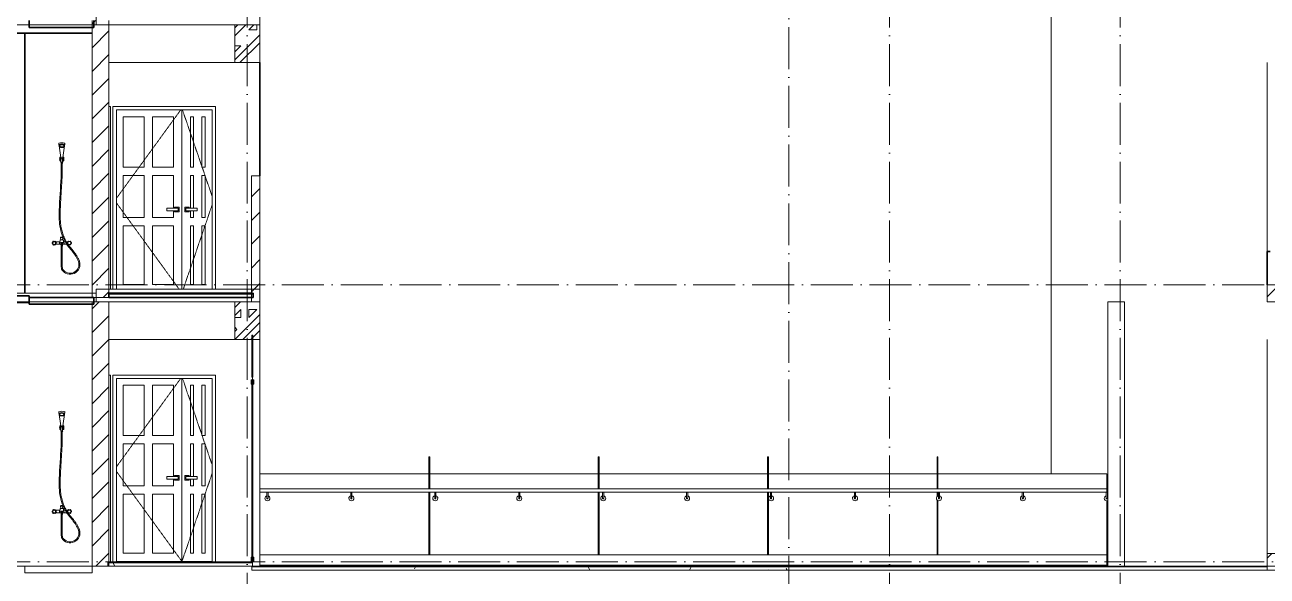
# Model space of a CAD drawing. Header units: millimetres. Extents: x -4940 to 55609, y -15283 to 93540.
# Drawn here: x 8800 to 23600, y 18429 to 25000 of the extents above; entities that cross this region are included whole.
import ezdxf

# ---------------------------------------------------------------- set-up
doc = ezdxf.new("R2010")
doc.units = ezdxf.units.MM
for name, pattern in [('Dash 1_16_', [3.175, 1.5875, -1.5875]), ('Dash 1_16__2_', [3.175, 1.5875, -1.5875]), ('Grid Line', [14, 10, -2, 0, -2])]:
    doc.linetypes.add(name, pattern=pattern)
for name, color, linetype, lineweight in [('A-DOOR', 31, 'Continuous', 5), ('A-DOOR-GLAZ', 152, 'Continuous', 5), ('A-FLOR-MCUT', 3, 'Continuous', 9), ('CUA', 31, 'Continuous', 9), ('HATCH-TUONG', 152, 'Continuous', 9), ('KINH', 152, 'Continuous', 5), ('NET CAT', 3, 'Continuous', 5), ('NET CATConcrete', 3, 'Continuous', 5), ('NET THAY 1', 41, 'Continuous', 5), ('NET THAY 2', 55, 'Continuous', 5), ('NET-CAT', 3, 'Continuous', 9), ('NET-THAY', 2, 'Continuous', 15), ('THIET-BI', 44, 'Continuous', 5), ('TRUC', 225, 'Continuous', 5)]:
    doc.layers.add(name, color=color, linetype=linetype, lineweight=lineweight)
pattern_1 = [(0, (21278.48, 39800), (1625.6, 406.4), [67.056, -1152.144, 67.056, -1152.144, -6502.4]), (0, (21278.48, 39800), (1625.6, 406.4), [-2438.4, 67.056, -2371.344, 67.056, -1152.144, -2844.8]), (0, (21278.48, 39800), (1625.6, 406.4), [-6096, 67.056, -745.744, 67.056, -1964.944]), (120, (21888.08, 40003.2), (-1164.753, 1204.611), [67.056, -1152.144, 67.056, -7654.544]), (120, (21888.08, 40003.2), (-1164.753, 1204.611), [-1286.256, -1152.144, 67.056, -2371.344, -4064]), (120, (21888.08, 40003.2), (-1164.753, 1204.611), [-4876.8, 67.056, -1152.144, 67.056, -2777.744]), (120, (21888.08, 40003.2), (-1164.753, 1204.611), [-6163.056, -745.744, 67.056, -1964.944]), (240, (22091.28, 40816), (-460.847, -1611.011), [67.056, -1152.144, 67.056, -7654.544]), (240, (22091.28, 40816), (-460.847, -1611.011), [-1286.256, -1152.144, 67.056, -2371.344, -4064]), (240, (22091.28, 40816), (-460.847, -1611.011), [-4876.8, 67.056, -1152.144, 67.056, -2777.744]), (240, (22091.28, 40816), (-460.847, -1611.011), [-6163.056, -745.744, 67.056, -1964.944])]
pattern_2 = [(45, (21278.48, 39800), (-141.4214, 141.4214), [])]
pattern_3 = [(45, (21373.7, 39800), (-476.246, 476.246), []), (45, (21469, 39800), (-476.246, 476.246), []), (45, (21278.5, 39800), (-476.246, 476.246), []), (45, (21754.7, 39800), (-476.246, 476.246), []), (45, (21850, 39800), (-476.246, 476.246), []), (0, (21659.5, 39895.25), (0, 952.5), [95.25, -857.25]), (0, (21754.7, 39990.5), (0, 952.5), [95.25, -857.25]), (45, (21659.5, 39895.25), (0, 952.491), [134.684, -1212.34]), (45, (21754.7, 39895.25), (0, 952.491), [134.684, -1212.342]), (0, (21659.5, 39895.25), (0, 952.5), [95.25, -857.25]), (90, (21183.2, 39895.25), (-952.5, 6e-14), [95.25, -857.25]), (90, (21278.5, 39895.25), (-952.5, 6e-14), [190.5, -762]), (45, (21183.2, 39990.5), (0, 952.491), [134.684, -1212.34]), (90, (22040.5, 40181), (-952.5, 6e-14), [95.25, -857.25]), (0, (21945.2, 40181), (0, 952.5), [95.25, -857.25]), (45, (21945.2, 40181), (0, 952.491), [134.684, -1212.342]), (0, (22135.7, 39895.25), (0, 952.5), [95.25, -857.25]), (0, (22135.7, 40371.5), (0, 952.5), [95.25, -857.25]), (90, (22326.2, 40466.75), (-952.5, 6e-14), [95.25, -857.25]), (45, (22135.7, 40371.5), (0, 952.491), [269.367, -1077.66]), (45, (22231, 40371.5), (0, 952.491), [134.684, -1212.342]), (45, (22421.5, 40562), (0, 952.491), [134.684, -1212.342]), (0, (22421.5, 40657.25), (0, 952.5), [95.25, -857.25]), (90, (22421.5, 40562), (-952.5, 6e-14), [95.25, -857.25]), (0, (21754.7, 40562), (0, 952.5), [95.25, -857.25]), (0, (21945.2, 40657.25), (0, 952.5), [95.25, -857.25]), (90, (21850, 40562), (-952.5, 6e-14), [95.25, -857.25]), (90, (21945.2, 40562), (-952.5, 6e-14), [95.25, -857.25]), (45, (21754.7, 40562), (0, 952.491), [134.684, -1212.342]), (45, (21945.2, 40562), (0, 952.491), [134.684, -1212.342]), (135, (21397.46, 40014.8), (-952.491, 6e-14), [134.684, -1212.34]), (135, (21516.6, 40133.4), (-952.491, 6e-14), [134.683, -1212.342]), (135, (21588.04, 40204.8), (-952.491, 6e-14), [134.683, -1212.342]), (135, (21611.85, 40228.6), (-952.491, 6e-14), [134.683, -1212.342]), (135, (21659.5, 40276.25), (-952.491, 6e-14), [134.683, -1212.342]), (135, (21683.3, 40300.06), (-952.491, 6e-14), [134.683, -1212.342]), (135, (21754.7, 40371.5), (-952.491, 6e-14), [134.683, -1212.342]), (135, (21802.35, 40419.1), (-952.491, 6e-14), [134.683, -1212.342]), (45, (21397.46, 40014.8), (0, 952.491), [95.25, -1251.775]), (45, (21516.6, 40133.4), (0, 952.491), [67.36, -1279.665]), (45, (21683.3, 40300.06), (0, 952.491), [67.36, -1279.665]), (45, (21588.04, 40395.3), (0, 952.491), [67.36, -1279.665]), (45, (21754.7, 40371.5), (0, 952.491), [67.36, -1279.665]), (45, (21659.5, 40466.75), (0, 952.491), [67.36, -1279.665]), (0, (21302.7, 40109.5), (0, 952.5), [190.043, -762.457]), (0, (21516.6, 40323.9), (0, 952.5), [95.25, -857.25])]

# ---------------------------------------------------------------- blocks, each defined once
blk = doc.blocks.new('CUA KINH BAN LE SAN MO 2 HUONG - Type 1-980426-MẶT CẮT A-A')
at = {"layer": 'A-DOOR-GLAZ', "color": 90, "lineweight": 13}
for p, q in [((11506, 20769), (11506, 18605)), ((11518, 20769), (11506, 20769)), ((11518, 18605), (11518, 20769)), ((11506, 18605), (11518, 18605))]:
    blk.add_line(p, q, dxfattribs=at)
at = {"layer": 'CUA', "color": 10, "lineweight": 5}
for p, q in [((11496, 20719), (11496, 20769)), ((11506, 20769), (11496, 20769)), ((11512, 20800), (11512, 20770)), ((11513, 20800), (11512, 20800)), ((11512, 20770), (11513, 20770)), ((11513, 20770), (11513, 20800)), ((11518, 20769), (11528, 20769)), ((11528, 20769), (11528, 20719)), ((11506, 20719), (11496, 20719)), ((11528, 20719), (11518, 20719)), ((11496, 18605), (11496, 18655)), ((11496, 18655), (11506, 18655)), ((11518, 18655), (11528, 18655)), ((11528, 18655), (11528, 18605)), ((11496, 18605), (11506, 18605)), ((11512, 18600), (11512, 18605)), ((11513, 18605), (11513, 18600)), ((11528, 18605), (11518, 18605))]:
    blk.add_line(p, q, dxfattribs=at)
blk = doc.blocks.new('System Panel - Glazed-980449-MẶT CẮT A-A')
at = {"layer": 'KINH', "color": 7, "lineweight": 9}
for p, q in [((11518, 21300), (11506, 21300)), ((11506, 21300), (11506, 20800)), ((11518, 20800), (11518, 21300)), ((11506, 20800), (11518, 20800))]:
    blk.add_line(p, q, dxfattribs=at)
blk = doc.blocks.new('Railing - NBS_RailInfillPnl_Post-1009334-MẶT CẮT A-A')
at = {"layer": 'NET THAY 2', "color": 10}
for p, q in [((13613, 19471), (13613, 19850)), ((13613, 19850), (13623, 19850)), ((13623, 19850), (13623, 19471)), ((13613, 18685), (13613, 19429)), ((13623, 19429), (13623, 18685))]:
    blk.add_line(p, q, dxfattribs=at)
blk = doc.blocks.new('Railing - NBS_RailInfillPnl_Post-V67-MẶT CẮT A-A')
at = {"layer": 'NET THAY 2', "color": 10}
for p, q in [((15631, 19470), (15631, 19850)), ((15631, 19850), (15641, 19850)), ((15641, 19850), (15641, 19470)), ((15631, 18685), (15631, 19430)), ((15641, 19430), (15641, 18685))]:
    blk.add_line(p, q, dxfattribs=at)
blk = doc.blocks.new('Railing - NBS_RailInfillPnl_Post-V68-MẶT CẮT A-A')
at = {"layer": 'NET THAY 2', "color": 10}
for p, q in [((19667, 19471), (19667, 19850)), ((19667, 19850), (19677, 19850)), ((19677, 19850), (19677, 19471)), ((19667, 19376), (19667, 19429)), ((19677, 19429), (19677, 19383)), ((19667, 18685), (19667, 19339)), ((19677, 19330), (19677, 18685))]:
    blk.add_line(p, q, dxfattribs=at)
blk = doc.blocks.new('Railing - Railing-863470-MẶT CẮT A-A')
at = {"layer": 'NET THAY 1', "color": 10}
for p, q in [((21690, 18685), (11600, 18685)), ((21690, 18685), (21690, 18572)), ((21690, 18562), (11600, 18562)), ((21690, 18572), (21690, 18562)), ((21690, 18562), (21690, 18550))]:
    blk.add_line(p, q, dxfattribs=at)
for name, p in [('Railing - NBS_RailInfillPnl_Post-1009334-MẶT CẮT A-A', (0, 0)), ('Railing - NBS_RailInfillPnl_Post-V67-MẶT CẮT A-A', (0, 0)), ('Railing - NBS_RailInfillPnl_Post-V67-MẶT CẮT A-A', (2018, 0)), ('Railing - NBS_RailInfillPnl_Post-V68-MẶT CẮT A-A', (0, 0))]:
    blk.add_blockref(name, p)
blk = doc.blocks.new('Top Rail Type - Top Rail_Internal_-863475-MẶT CẮT A-A')
at = {"layer": 'NET THAY 1', "color": 10}
for p, q in [((11600, 19650), (13613, 19650)), ((13623, 19650), (15631, 19650)), ((15641, 19650), (17649, 19650)), ((17659, 19650), (19667, 19650)), ((19677, 19650), (21690, 19650)), ((21690, 19650), (21690, 19471)), ((21690, 19328), (21690, 18685))]:
    blk.add_line(p, q, dxfattribs=at)
blk = doc.blocks.new('Handrail Type - ALB-BALUSTER-843717-MẶT CẮT A-A')
at = {"layer": 'NET THAY 1', "color": 10}
for p, q in [((21694, 19471), (21690, 19471)), ((21690, 19450), (21690, 19471)), ((21690, 19430), (21690, 19450)), ((21690, 19429), (21694, 19429)), ((21694, 19455), (21694, 19450)), ((21694, 19450), (21694, 19430))]:
    blk.add_line(p, q, dxfattribs=at)
blk = doc.blocks.new('Handrail Type - Handrail_Internal_-863486-MẶT CẮT A-A')
at = {"layer": 'NET THAY 1', "color": 10}
for p, q in [((21690, 19471), (11600, 19471)), ((11600, 19429), (21690, 19429)), ((21690, 19471), (21690, 19450)), ((21690, 19450), (21690, 19430))]:
    blk.add_line(p, q, dxfattribs=at)
blk = doc.blocks.new('ALB-RAILING 32 - ALB-BALUSTER-847066-MẶT CẮT A-A')
at = {"layer": 'NET THAY 1', "color": 10}
for p, q in [((21683, 19435), (21683, 19372)), ((21693, 19450), (21697, 19450)), ((21697, 19372), (21697, 19450))]:
    blk.add_line(p, q, dxfattribs=at)
at = {"layer": 'NET THAY 1', "color": 10, "flags": 128}
for points in [[(21683, 19372), (21683, 19371), (21683, 19371), (21683, 19370), (21683, 19369), (21683, 19369), (21683, 19368), (21683, 19368), (21683, 19367), (21683, 19367), (21683, 19366), (21683, 19365), (21683, 19365), (21683, 19364), (21683, 19364), (21683, 19363), (21683, 19363), (21683, 19362), (21683, 19362), (21683, 19361), (21683, 19361), (21683, 19361), (21683, 19360), (21683, 19360), (21683, 19360), (21683, 19359), (21683, 19359), (21683, 19359), (21683, 19358), (21683, 19358), (21683, 19358), (21683, 19358), (21683, 19357), (21683, 19357), (21683, 19357), (21683, 19357), (21683, 19357), (21683, 19357), (21683, 19357), (21683, 19357)], [(21697, 19357), (21697, 19357), (21697, 19357), (21697, 19357), (21697, 19357), (21697, 19357), (21697, 19357), (21697, 19357), (21697, 19358), (21697, 19358), (21697, 19358), (21697, 19358), (21697, 19358), (21697, 19359), (21697, 19359), (21697, 19359), (21697, 19360), (21697, 19360), (21697, 19361), (21697, 19361), (21697, 19361), (21697, 19362), (21697, 19362), (21697, 19363), (21697, 19363), (21697, 19364), (21697, 19364), (21697, 19365), (21697, 19365), (21697, 19366), (21697, 19366), (21697, 19367), (21697, 19367), (21697, 19368), (21697, 19369), (21697, 19369), (21697, 19370), (21697, 19370), (21697, 19371), (21697, 19372), (21697, 19372)]]:
    blk.add_lwpolyline(points, dxfattribs=at)
at = {"layer": 'NET THAY 1', "color": 10}
for radius, start, end in [(30, 105, 180), (30, 180, 285), (7, 120, 270), (7, 270, 330), (30, 270, 285), (7, 15, 30)]:
    blk.add_arc((21690, 19357), radius, start, end, dxfattribs=at)
blk = doc.blocks.new('ALB-RAILING 32 - ALB-BALUSTER-V69-MẶT CẮT A-A')
at = {"layer": 'NET THAY 1', "color": 10}
for p, q in [((20683, 19435), (20683, 19372)), ((20697, 19372), (20697, 19435))]:
    blk.add_line(p, q, dxfattribs=at)
at = {"layer": 'NET THAY 1', "color": 10, "flags": 128}
for points in [[(20683, 19372), (20683, 19371), (20683, 19371), (20683, 19370), (20683, 19369), (20683, 19369), (20683, 19368), (20683, 19368), (20683, 19367), (20683, 19367), (20683, 19366), (20683, 19365), (20683, 19365), (20683, 19364), (20683, 19364), (20683, 19363), (20683, 19363), (20683, 19362), (20683, 19362), (20683, 19361), (20683, 19361), (20683, 19361), (20683, 19360), (20683, 19360), (20683, 19360), (20683, 19359), (20683, 19359), (20683, 19359), (20683, 19358), (20683, 19358), (20683, 19358), (20683, 19358), (20683, 19357), (20683, 19357), (20683, 19357), (20683, 19357), (20683, 19357), (20683, 19357), (20683, 19357), (20683, 19357)], [(20697, 19357), (20697, 19357), (20697, 19357), (20697, 19357), (20697, 19357), (20697, 19357), (20697, 19357), (20697, 19357), (20697, 19358), (20697, 19358), (20697, 19358), (20697, 19358), (20697, 19358), (20697, 19359), (20697, 19359), (20697, 19359), (20697, 19360), (20697, 19360), (20697, 19361), (20697, 19361), (20697, 19361), (20697, 19362), (20697, 19362), (20697, 19363), (20697, 19363), (20697, 19364), (20697, 19364), (20697, 19365), (20697, 19365), (20697, 19366), (20697, 19366), (20697, 19367), (20697, 19367), (20697, 19368), (20697, 19369), (20697, 19369), (20697, 19370), (20697, 19370), (20697, 19371), (20697, 19372), (20697, 19372)]]:
    blk.add_lwpolyline(points, dxfattribs=at)
at = {"layer": 'NET THAY 1', "color": 10}
for radius, start, end in [(30, 105, 180), (30, 180, 0), (7, 120, 270), (7, 270, 330), (7, 15, 30), (30, 0, 75)]:
    blk.add_arc((20690, 19357), radius, start, end, dxfattribs=at)
blk = doc.blocks.new('ALB-RAILING 32 - ALB-BALUSTER-980457-MẶT CẮT A-A')
at = {"layer": 'NET THAY 1', "color": 10}
for p, q in [((19683, 19435), (19683, 19372)), ((19697, 19372), (19697, 19435))]:
    blk.add_line(p, q, dxfattribs=at)
at = {"layer": 'NET THAY 1', "color": 10, "flags": 128}
for points in [[(19683, 19372), (19683, 19371), (19683, 19371), (19683, 19370), (19683, 19369), (19683, 19369), (19683, 19368), (19683, 19368), (19683, 19367), (19683, 19367), (19683, 19366), (19683, 19365), (19683, 19365), (19683, 19364), (19683, 19364), (19683, 19363), (19683, 19363), (19683, 19362), (19683, 19362), (19683, 19361), (19683, 19361), (19683, 19361), (19683, 19360), (19683, 19360), (19683, 19360), (19683, 19359), (19683, 19359), (19683, 19359), (19683, 19358), (19683, 19358), (19683, 19358), (19683, 19358), (19683, 19357), (19683, 19357), (19683, 19357), (19683, 19357), (19683, 19357), (19683, 19357), (19683, 19357), (19683, 19357)], [(19697, 19357), (19697, 19357), (19697, 19357), (19697, 19357), (19697, 19357), (19697, 19357), (19697, 19357), (19697, 19357), (19697, 19358), (19697, 19358), (19697, 19358), (19697, 19358), (19697, 19358), (19697, 19359), (19697, 19359), (19697, 19359), (19697, 19360), (19697, 19360), (19697, 19361), (19697, 19361), (19697, 19361), (19697, 19362), (19697, 19362), (19697, 19363), (19697, 19363), (19697, 19364), (19697, 19364), (19697, 19365), (19697, 19365), (19697, 19366), (19697, 19366), (19697, 19367), (19697, 19367), (19697, 19368), (19697, 19369), (19697, 19369), (19697, 19370), (19697, 19370), (19697, 19371), (19697, 19372), (19697, 19372)]]:
    blk.add_lwpolyline(points, dxfattribs=at)
at = {"layer": 'NET THAY 1', "color": 10}
for radius, start, end in [(30, 105, 180), (30, 180, 0), (7, 120, 270), (7, 270, 330), (7, 15, 30), (30, 0, 75)]:
    blk.add_arc((19690, 19357), radius, start, end, dxfattribs=at)
blk = doc.blocks.new('ALB-RAILING 32 - ALB-BALUSTER-V70-MẶT CẮT A-A')
at = {"layer": 'NET THAY 1', "color": 10}
for p, q in [((18683, 19435), (18683, 19372)), ((18697, 19372), (18697, 19435))]:
    blk.add_line(p, q, dxfattribs=at)
at = {"layer": 'NET THAY 1', "color": 10, "flags": 128}
for points in [[(18683, 19372), (18683, 19371), (18683, 19371), (18683, 19370), (18683, 19369), (18683, 19369), (18683, 19368), (18683, 19368), (18683, 19367), (18683, 19367), (18683, 19366), (18683, 19365), (18683, 19365), (18683, 19364), (18683, 19364), (18683, 19363), (18683, 19363), (18683, 19362), (18683, 19362), (18683, 19361), (18683, 19361), (18683, 19361), (18683, 19360), (18683, 19360), (18683, 19360), (18683, 19359), (18683, 19359), (18683, 19359), (18683, 19358), (18683, 19358), (18683, 19358), (18683, 19358), (18683, 19357), (18683, 19357), (18683, 19357), (18683, 19357), (18683, 19357), (18683, 19357), (18683, 19357), (18683, 19357)], [(18697, 19357), (18697, 19357), (18697, 19357), (18697, 19357), (18697, 19357), (18697, 19357), (18697, 19357), (18697, 19357), (18697, 19358), (18697, 19358), (18697, 19358), (18697, 19358), (18697, 19358), (18697, 19359), (18697, 19359), (18697, 19359), (18697, 19360), (18697, 19360), (18697, 19361), (18697, 19361), (18697, 19361), (18697, 19362), (18697, 19362), (18697, 19363), (18697, 19363), (18697, 19364), (18697, 19364), (18697, 19365), (18697, 19365), (18697, 19366), (18697, 19366), (18697, 19367), (18697, 19367), (18697, 19368), (18697, 19369), (18697, 19369), (18697, 19370), (18697, 19370), (18697, 19371), (18697, 19372), (18697, 19372)]]:
    blk.add_lwpolyline(points, dxfattribs=at)
at = {"layer": 'NET THAY 1', "color": 10}
for radius, start, end in [(30, 105, 180), (30, 180, 0), (7, 120, 270), (7, 270, 330), (7, 15, 30), (30, 0, 75)]:
    blk.add_arc((18690, 19357), radius, start, end, dxfattribs=at)
blk = doc.blocks.new('CUA VAO CAN HO - Type 1-934708-MẶT CẮT A-A')
at = {"layer": 'A-DOOR', "color": 10}
for p, q in [((10671, 20786), (10671, 18605)), ((10672, 20786), (10672, 18605)), ((9971, 20105), (9971, 20705)), ((9971, 20705), (10221, 20705)), ((10221, 20705), (10221, 20105)), ((10321, 20105), (10321, 20705)), ((10321, 20705), (10571, 20705)), ((10571, 20705), (10571, 20105)), ((10772, 20105), (10772, 20705)), ((10772, 20705), (10810, 20705)), ((10810, 20705), (10810, 20105)), ((10910, 20105), (10910, 20705)), ((10910, 20705), (10949, 20705)), ((10949, 20705), (10949, 20105)), ((10221, 20105), (9971, 20105)), ((9971, 19505), (9971, 20005)), ((9971, 20005), (10221, 20005)), ((10221, 20005), (10221, 19505)), ((10571, 20105), (10321, 20105)), ((10321, 19505), (10321, 20005)), ((10321, 20005), (10571, 20005)), ((10571, 20005), (10571, 19615)), ((10810, 20105), (10772, 20105)), ((10772, 19615), (10772, 20005)), ((10772, 20005), (10810, 20005)), ((10810, 20005), (10810, 19615)), ((10949, 20105), (10910, 20105)), ((10910, 19505), (10910, 20005)), ((10910, 20005), (10949, 20005)), ((10949, 20005), (10949, 19505)), ((10571, 19585), (10571, 19505)), ((10772, 19505), (10772, 19585)), ((10810, 19585), (10810, 19505)), ((10221, 19505), (9971, 19505)), ((9971, 18705), (9971, 19405)), ((9971, 19405), (10221, 19405)), ((10221, 19405), (10221, 18705)), ((10571, 19505), (10321, 19505)), ((10321, 18705), (10321, 19405)), ((10321, 19405), (10571, 19405)), ((10571, 19405), (10571, 18705)), ((10810, 19505), (10772, 19505)), ((10772, 18705), (10772, 19405)), ((10772, 19405), (10810, 19405)), ((10810, 19405), (10810, 18705)), ((10949, 19505), (10910, 19505)), ((10910, 18705), (10910, 19405)), ((10910, 19405), (10949, 19405)), ((10949, 19405), (10949, 18705)), ((10221, 18705), (9971, 18705)), ((10571, 18705), (10321, 18705)), ((10810, 18705), (10772, 18705)), ((10949, 18705), (10910, 18705)), ((10671, 18605), (9890, 18605)), ((10672, 18605), (11030, 18605))]:
    blk.add_line(p, q, dxfattribs=at)
at = {"layer": 'CUA', "color": 10, "lineweight": 5}
for p, q in [((11070, 20826), (9850, 20826)), ((9850, 20826), (9850, 18600)), ((9890, 20786), (9890, 18600)), ((9890, 20786), (11030, 20786)), ((11030, 20786), (11030, 18600)), ((11070, 20826), (11070, 18600)), ((10491, 19615), (10626, 19615)), ((10491, 19615), (10491, 19585)), ((10626, 19585), (10491, 19585)), ((10583, 19628), (10583, 19615)), ((10638, 19628), (10583, 19628)), ((10583, 19585), (10583, 19573)), ((10583, 19573), (10638, 19573)), ((10626, 19585), (10626, 19615)), ((10638, 19573), (10638, 19628)), ((10759, 19628), (10704, 19628)), ((10704, 19628), (10704, 19573)), ((10704, 19573), (10759, 19573)), ((10717, 19615), (10852, 19615)), ((10717, 19615), (10717, 19585)), ((10852, 19585), (10717, 19585)), ((10759, 19615), (10759, 19628)), ((10759, 19573), (10759, 19585)), ((10852, 19585), (10852, 19615))]:
    blk.add_line(p, q, dxfattribs=at)
at = {"layer": 'CUA', "color": 10, "linetype": 'Dash 1_16_', "lineweight": 5}
for p, q in [((10657, 20786), (9890, 19731)), ((10678, 20786), (11030, 19760)), ((9890, 19679), (10671, 18605)), ((11030, 19650), (10672, 18605))]:
    blk.add_line(p, q, dxfattribs=at)
blk = doc.blocks.new('CUA VAO CAN HO - Type 1-933568-MẶT CẮT A-A')
at = {"layer": 'CUA', "color": 10, "lineweight": 5}
for q in [(9800, 20826), (9820, 18600)]:
    blk.add_line((9820, 20826), q, dxfattribs=at)
blk = doc.blocks.new('X-SEN - X-SEN-919107-MẶT CẮT A-A')
at = {"layer": 'THIET-BI', "color": 10}
for p, q in [((9228, 20219), (9203, 20384)), ((9252, 20219), (9277, 20384)), ((9227, 20215), (9218, 20222)), ((9218, 20178), (9227, 20197)), ((9231, 20215), (9227, 20215)), ((9227, 20197), (9231, 20197)), ((9228, 20215), (9228, 20219)), ((9230, 20197), (9231, 20197)), ((9230, 20192), (9230, 20163)), ((9230, 20163), (9249, 20163)), ((9230, 20158), (9249, 20158)), ((9231, 20197), (9231, 20215)), ((9231, 20151), (9231, 20158)), ((9234, 20158), (9246, 20158)), ((9246, 20148), (9234, 20148)), ((9249, 20215), (9253, 20215)), ((9249, 20197), (9249, 20215)), ((9253, 20197), (9249, 20197)), ((9249, 20163), (9249, 20193)), ((9249, 20158), (9249, 20151)), ((9252, 20215), (9252, 20219)), ((9253, 20215), (9262, 20222)), ((9262, 20178), (9253, 20197)), ((9226, 19265), (9253, 19265)), ((9230, 19237), (9226, 19265)), ((9231, 19271), (9248, 19271)), ((9253, 19265), (9250, 19237)), ((9210, 19215), (9165, 19215)), ((9298, 19185), (9166, 19185)), ((9217, 19200), (9221, 19232)), ((9254, 19236), (9226, 19236)), ((9250, 19237), (9230, 19237)), ((9230, 19199), (9230, 19193)), ((9230, 19185), (9230, 19180)), ((9230, 19180), (9250, 19180)), ((9231, 19180), (9231, 19178)), ((9231, 19178), (9249, 19178)), ((9231, 19167), (9231, 19171)), ((9232, 19173), (9232, 19178)), ((9234, 19174), (9246, 19174)), ((9234, 18914), (9234, 19164)), ((9246, 19164), (9234, 19164)), ((9246, 18914), (9246, 19164)), ((9248, 19173), (9248, 19178)), ((9249, 19178), (9249, 19180)), ((9249, 19171), (9249, 19167)), ((9250, 19193), (9250, 19199)), ((9250, 19180), (9250, 19185)), ((9262, 19200), (9259, 19232)), ((9270, 19215), (9280, 19215)), ((9294, 19215), (9314, 19215)), ((9314, 19185), (9313, 19185))]:
    blk.add_line(p, q, dxfattribs=at)
for centre in [(9150, 19199), (9330, 19200)]:
    blk.add_circle(centre, 17.5, dxfattribs=at)
for centre, radius, start, end in [((9208, 20385), 5, 108.7976, 188.8168), ((9210, 20368), 5, 107.228, 188.8168), ((9240, 20290), 105, 71.2024, 108.7976), ((9240, 20273), 105, 72.772, 107.228), ((9240, 20235), 105, 73.5834, 106.4166), ((9270, 20368), 5, 351.1832, 72.772), ((9272, 20385), 5, 351.1832, 71.2024), ((9294, 20200), 79.5, 166.0233, 193.9767), ((9222, 20218), 5, 90, 166.0233), ((9222, 20182), 5, 193.9767, 270), ((9240, 20112), 112, 96.2592, 99.4635), ((9240, 20262), 87, 257.7383, 263.6304), ((9252, 20206), 26.9, 160.7055, 199.2945), ((9240, 20241), 24.6, 242.0733, 297.9267), ((9233, 20161), 3.83, 148.0246, 211.9754), ((9230, 20162), 1, 90, 148.0246), ((9230, 20159), 1, 211.9754, 270), ((9280, 20184), 50.3, 164.5928, 189.39), ((9227, 20161), 3.83, 319.2845, 40.7155), ((9240, 20237), 24.6, 249.6997, 290.3003), ((9234, 20151), 3, 180, 270), ((9237, 20161), 3.83, 139.2845, 220.7155), ((9242, 20161), 3.83, 319.2845, 40.7155), ((9246, 20151), 3, 270, 0), ((9200, 20184), 50.3, 350.61, 15.4072), ((9249, 20162), 1, 31.9754, 90), ((9252, 20161), 3.83, 139.2845, 220.7155), ((9249, 20159), 1, 270, 328.0246), ((9240, 20262), 87, 276.3696, 282.2617), ((9247, 20161), 3.83, 328.0246, 31.9754), ((9240, 20112), 112, 80.5365, 83.7408), ((9228, 20206), 26.9, 340.7055, 19.2945), ((9258, 20218), 5, 13.9767, 90), ((9258, 20182), 5, 270, 346.0233), ((9186, 20200), 79.5, 346.0233, 13.9767), ((9231, 19266), 5, 90, 189.6096), ((9248, 19266), 5, 350.3904, 90), ((9120, 19216), 14.3, 290.1929, 9.8071), ((9150, 19199), 25, 171.5328, 188.4672), ((9120, 19182), 14.3, 350.1929, 69.8071), ((9150, 19199), 25, 111.5328, 128.4672), ((9150, 19199), 25, 231.5328, 248.4672), ((9150, 19233), 14.3, 230.1929, 309.8071), ((9150, 19165), 14.3, 50.1929, 129.8071), ((9150, 19199), 25, 51.5328, 68.4672), ((9150, 19199), 25, 291.5328, 308.4672), ((9180, 19216), 14.3, 170.1929, 249.8071), ((9180, 19182), 14.3, 110.1929, 189.8071), ((9150, 19199), 25, 351.5328, 8.4672), ((9210, 19225), 10, 270, 353.5952), ((9417, 19162), 207, 162.721, 173.5963), ((9239, 19184), 27.1, 143.1101, 176.698), ((9240, 19151), 54.2, 65.3342, 114.6658), ((9226, 19231), 5, 90, 172.7671), ((9234, 19171), 3, 90, 180), ((9234, 19167), 3, 180, 270), ((9246, 19171), 3, 0, 90), ((9246, 19167), 3, 270, 0), ((9254, 19231), 5, 7.2329, 90), ((9270, 19225), 10, 186.4048, 270), ((9063, 19162), 207, 6.4037, 17.279), ((9241, 19184), 26.7, 1.8898, 35.7402), ((9300, 19217), 14.3, 290.1929, 9.8071), ((9330, 19200), 25, 171.5328, 188.4672), ((9300, 19183), 14.3, 350.1929, 69.8071), ((9330, 19200), 25, 111.5328, 128.4672), ((9330, 19200), 25, 231.5328, 248.4672), ((9330, 19234), 14.3, 230.1929, 309.8071), ((9330, 19166), 14.3, 50.1929, 129.8071), ((9330, 19200), 25, 51.5328, 68.4672), ((9330, 19200), 25, 291.5328, 308.4672), ((9360, 19217), 14.3, 170.1929, 249.8071), ((9360, 19183), 14.3, 110.1929, 189.8071), ((9330, 19200), 25, 351.5328, 8.4672), ((9340, 18944), 117, 221.0289, 29.8423), ((9340, 18944), 105, 221.0289, 29.8423), ((9305, 18914), 71, 180.0101, 221.3332), ((9305, 18914), 59, 180.0121, 221.3946)]:
    blk.add_arc(centre, radius, start, end, dxfattribs=at)
for centre, major_axis, ratio in [((9240, 20359), (30.2, 0), 0.492288), ((9240, 20357), (-26.8, 0.5), 0.480422), ((9240, 19193), (10, 0), 0.102577)]:
    blk.add_ellipse(centre, major_axis=major_axis, ratio=ratio, dxfattribs=at)
blk.add_ellipse((9240, 19199), major_axis=(10, 0), ratio=0.102577, start_param=0, end_param=3.141593, dxfattribs=at)
for points, knots in [([(9234, 20148), (9233, 20092), (9232, 19906), (9207, 19648), (9209, 19370), (9285, 19183), (9388, 19080), (9421, 19017), (9431, 18997)], [10.839785, 10.839785, 10.839785, 10.839785, 179.867982, 569.802437, 788.393473, 1006.975964, 1153.38591, 1220.589637, 1220.589637, 1220.589637, 1220.589637]), ([(9246, 20148), (9246, 20129), (9246, 20110), (9245, 20072), (9245, 20053), (9244, 20020), (9244, 20006), (9243, 19981), (9243, 19969), (9242, 19946), (9241, 19935), (9239, 19901), (9238, 19878), (9234, 19810), (9231, 19764), (9227, 19702), (9226, 19685), (9224, 19654), (9224, 19640), (9223, 19613), (9222, 19601), (9221, 19576), (9221, 19564), (9221, 19527), (9221, 19502), (9223, 19463), (9224, 19448), (9227, 19422), (9228, 19410), (9232, 19389), (9233, 19379), (9238, 19359), (9240, 19349), (9248, 19320), (9254, 19301), (9265, 19272), (9269, 19263), (9282, 19236), (9291, 19219), (9307, 19194), (9312, 19186), (9324, 19170), (9330, 19162), (9343, 19146), (9349, 19138), (9366, 19118), (9376, 19106), (9389, 19090), (9392, 19085), (9398, 19077), (9401, 19073), (9405, 19067), (9407, 19064), (9411, 19057), (9415, 19052), (9420, 19042), (9423, 19037), (9432, 19022), (9437, 19012), (9442, 19002)], [10.763393, 10.763393, 10.763393, 10.763393, 67.877121, 67.877121, 124.65304, 124.65304, 166.69513, 166.69513, 200.930722, 200.930722, 235.166314, 235.166314, 303.637498, 303.637498, 440.579865, 440.579865, 490.560181, 490.560181, 533.538778, 533.538778, 570.662893, 570.662893, 607.787008, 607.787008, 682.035238, 682.035238, 727.0732, 727.0732, 763.128626, 763.128626, 793.90814, 793.90814, 824.687653, 824.687653, 886.24668, 886.24668, 916.453467, 916.453467, 976.867041, 976.867041, 1006.423841, 1006.423841, 1037.610174, 1037.610174, 1068.796507, 1068.796507, 1114.385518, 1114.385518, 1131.259849, 1131.259849, 1144.761911, 1144.761911, 1153.292739, 1153.292739, 1170.354396, 1170.354396, 1187.416052, 1187.416052, 1220.589637, 1220.589637, 1220.589637, 1220.589637])]:
    blk.add_open_spline(points, degree=3, knots=knots, dxfattribs=at)
blk = doc.blocks.new('ALC1807-ASCENT PLAZA-TANG DIEN HINH_rvt-1-MẶT CẮT A-A')
at = {"layer": 'HATCH-TUONG', "lineweight": 5}
h = blk.add_hatch(dxfattribs=at)
h.set_pattern_fill('FP_10', color=10, style=0, pattern_type=2)
h.set_pattern_definition(pattern_2)
h.paths.add_polyline_path([(9800, 18550), (9800, 21700), (9600, 21700), (9600, 18550), (9673, 18550)], flags=0)
h = blk.add_hatch(dxfattribs=at)
h.set_pattern_fill('FP_10', color=10, style=0, pattern_type=2)
h.set_pattern_definition(pattern_2)
h.paths.add_polyline_path([(23600, 18500), (23700, 18500), (23700, 18700), (23600, 18700), (23600, 18546)], flags=0)
at = {"layer": 'NET CAT'}
h = blk.add_hatch(dxfattribs=at)
h.set_pattern_fill('FP_9', color=10, style=0, pattern_type=2)
h.set_pattern_definition(pattern_1)
h.paths.add_polyline_path([(32403, 18550), (32800, 18550), (32800, 18590), (31290, 18590), (31290, 18550)], flags=0)
h.paths.add_polyline_path([(9790, 18550), (11512, 18550), (11512, 18590), (9790, 18590)], flags=0)
h = blk.add_hatch(dxfattribs=at)
h.set_pattern_fill('FP_9', color=10, style=0, pattern_type=2)
h.set_pattern_definition(pattern_1)
h.paths.add_polyline_path([(17791, 18540), (23600, 18540), (23600, 18550), (11506, 18550), (11506, 18540), (14544, 18540)], flags=0)
h = blk.add_hatch(dxfattribs=at)
h.set_pattern_fill('FP_9', color=10, style=0, pattern_type=2)
h.set_pattern_definition(pattern_1)
h.paths.add_polyline_path([(21038, 18500), (23600, 18500), (23600, 18540), (11506, 18540), (11506, 18500), (17791, 18500)], flags=0)
at = {"layer": 'A-FLOR-MCUT', "color": 7}
for p, q in [((11512, 18590), (9790, 18590)), ((23600, 18540), (11506, 18540))]:
    blk.add_line(p, q, dxfattribs=at)
at = {"layer": 'NET-CAT', "color": 7}
for p, q in [((9800, 21700), (9600, 21700)), ((9600, 21700), (9600, 18550)), ((9800, 18550), (9800, 21700)), ((23600, 18700), (23600, 18500)), ((23700, 18700), (23600, 18700)), ((9600, 18550), (9800, 18550)), ((23600, 18500), (23700, 18500))]:
    blk.add_line(p, q, dxfattribs=at)
at = {"layer": 'NET-CAT', "color": 250, "lineweight": 15}
for p, q in [((9600, 18550), (8800, 18550)), ((8800, 18550), (8800, 18470)), ((9600, 18470), (9600, 18550)), ((11512, 18600), (9790, 18600)), ((9790, 18600), (9790, 18550)), ((9790, 18550), (11512, 18550)), ((23600, 18550), (11506, 18550)), ((11506, 18550), (11506, 18500)), ((11512, 18550), (11512, 18600)), ((23600, 18500), (23600, 18550)), ((8800, 18470), (9600, 18470)), ((11506, 18500), (23600, 18500))]:
    blk.add_line(p, q, dxfattribs=at)
at = {"layer": 'NET-THAY', "color": 250}
for p, q in [((21700, 18550), (21700, 21700)), ((21900, 21700), (21700, 21700)), ((21900, 21700), (21900, 18550)), ((11600, 21250), (11600, 18550))]:
    blk.add_line(p, q, dxfattribs=at)
at = {"color": 10, "lineweight": 5}
for name, p in [('System Panel - Glazed-980449-MẶT CẮT A-A', (0, 0)), ('CUA VAO CAN HO - Type 1-933568-MẶT CẮT A-A', (0, 0)), ('CUA VAO CAN HO - Type 1-934708-MẶT CẮT A-A', (0, 0)), ('CUA KINH BAN LE SAN MO 2 HUONG - Type 1-980426-MẶT CẮT A-A', (0, 0)), ('X-SEN - X-SEN-919107-MẶT CẮT A-A', (0, 0)), ('Railing - Railing-863470-MẶT CẮT A-A', (0, 0)), ('Top Rail Type - Top Rail_Internal_-863475-MẶT CẮT A-A', (0, 0)), ('Handrail Type - Handrail_Internal_-863486-MẶT CẮT A-A', (0, 0)), ('ALB-RAILING 32 - ALB-BALUSTER-V70-MẶT CẮT A-A', (-7000, 0)), ('ALB-RAILING 32 - ALB-BALUSTER-V70-MẶT CẮT A-A', (-6000, 0)), ('ALB-RAILING 32 - ALB-BALUSTER-V70-MẶT CẮT A-A', (-5000, 0)), ('ALB-RAILING 32 - ALB-BALUSTER-V70-MẶT CẮT A-A', (-4000, 0)), ('ALB-RAILING 32 - ALB-BALUSTER-V70-MẶT CẮT A-A', (-3000, 0)), ('ALB-RAILING 32 - ALB-BALUSTER-V70-MẶT CẮT A-A', (-2000, 0)), ('ALB-RAILING 32 - ALB-BALUSTER-V70-MẶT CẮT A-A', (-1000, 0)), ('ALB-RAILING 32 - ALB-BALUSTER-V70-MẶT CẮT A-A', (0, 0)), ('ALB-RAILING 32 - ALB-BALUSTER-980457-MẶT CẮT A-A', (0, 0)), ('ALB-RAILING 32 - ALB-BALUSTER-V69-MẶT CẮT A-A', (0, 0)), ('ALB-RAILING 32 - ALB-BALUSTER-847066-MẶT CẮT A-A', (0, 0)), ('Handrail Type - ALB-BALUSTER-843717-MẶT CẮT A-A', (0, 0))]:
    blk.add_blockref(name, p, dxfattribs=at)
blk = doc.blocks.new('X-SEN - X-SEN-158414-MẶT CẮT A-A')
at = {"layer": 'THIET-BI', "color": 130, "lineweight": 9}
for p, q in [((9228, 23419), (9203, 23584)), ((9252, 23419), (9277, 23584)), ((9227, 23415), (9218, 23422)), ((9218, 23378), (9227, 23397)), ((9231, 23415), (9227, 23415)), ((9227, 23397), (9231, 23397)), ((9228, 23415), (9228, 23419)), ((9230, 23397), (9231, 23397)), ((9230, 23392), (9230, 23363)), ((9231, 23397), (9231, 23415)), ((9249, 23415), (9253, 23415)), ((9249, 23397), (9249, 23415)), ((9253, 23397), (9249, 23397)), ((9249, 23363), (9249, 23393)), ((9252, 23415), (9252, 23419)), ((9253, 23415), (9262, 23422)), ((9262, 23378), (9253, 23397)), ((9230, 23363), (9249, 23363)), ((9230, 23358), (9249, 23358)), ((9231, 23351), (9231, 23358)), ((9234, 23358), (9246, 23358)), ((9246, 23348), (9234, 23348)), ((9249, 23358), (9249, 23351)), ((9210, 22415), (9165, 22415)), ((9298, 22385), (9166, 22385)), ((9217, 22400), (9221, 22432)), ((9226, 22465), (9253, 22465)), ((9230, 22437), (9226, 22465)), ((9254, 22436), (9226, 22436)), ((9250, 22437), (9230, 22437)), ((9230, 22399), (9230, 22393)), ((9230, 22385), (9230, 22380)), ((9230, 22380), (9250, 22380)), ((9231, 22471), (9248, 22471)), ((9231, 22380), (9231, 22378)), ((9231, 22378), (9249, 22378)), ((9231, 22367), (9231, 22371)), ((9232, 22373), (9232, 22378)), ((9234, 22374), (9246, 22374)), ((9234, 22114), (9234, 22364)), ((9246, 22364), (9234, 22364)), ((9246, 22114), (9246, 22364)), ((9248, 22373), (9248, 22378)), ((9249, 22378), (9249, 22380)), ((9249, 22371), (9249, 22367)), ((9253, 22465), (9250, 22437)), ((9250, 22393), (9250, 22399)), ((9250, 22380), (9250, 22385)), ((9262, 22400), (9259, 22432)), ((9270, 22415), (9280, 22415)), ((9294, 22415), (9314, 22415)), ((9314, 22385), (9313, 22385))]:
    blk.add_line(p, q, dxfattribs=at)
for centre in [(9150, 22399), (9330, 22400)]:
    blk.add_circle(centre, 17.5, dxfattribs=at)
for centre, radius, start, end in [((9208, 23585), 5, 108.7976, 188.8168), ((9210, 23568), 5, 107.228, 188.8168), ((9240, 23490), 105, 71.2024, 108.7976), ((9240, 23473), 105, 72.772, 107.228), ((9240, 23435), 105, 73.5834, 106.4166), ((9270, 23568), 5, 351.1832, 72.772), ((9272, 23585), 5, 351.1832, 71.2024), ((9294, 23400), 79.5, 166.0233, 193.9767), ((9222, 23418), 5, 90, 166.0233), ((9240, 23312), 112, 96.2592, 99.4635), ((9252, 23406), 26.9, 160.7055, 199.2945), ((9240, 23441), 24.6, 242.0733, 297.9267), ((9280, 23384), 50.3, 164.5928, 189.39), ((9240, 23437), 24.6, 249.6997, 290.3003), ((9200, 23384), 50.3, 350.61, 15.4072), ((9240, 23312), 112, 80.5365, 83.7408), ((9228, 23406), 26.9, 340.7055, 19.2945), ((9258, 23418), 5, 13.9767, 90), ((9186, 23400), 79.5, 346.0233, 13.9767), ((9222, 23382), 5, 193.9767, 270), ((9240, 23462), 87, 257.7383, 263.6304), ((9233, 23361), 3.83, 148.0246, 211.9754), ((9230, 23362), 1, 90, 148.0246), ((9230, 23359), 1, 211.9754, 270), ((9227, 23361), 3.83, 319.2845, 40.7155), ((9234, 23351), 3, 180, 270), ((9237, 23361), 3.83, 139.2845, 220.7155), ((9242, 23361), 3.83, 319.2845, 40.7155), ((9246, 23351), 3, 270, 0), ((9249, 23362), 1, 31.9754, 90), ((9252, 23361), 3.83, 139.2845, 220.7155), ((9249, 23359), 1, 270, 328.0246), ((9240, 23462), 87, 276.3696, 282.2617), ((9247, 23361), 3.83, 328.0246, 31.9754), ((9258, 23382), 5, 270, 346.0233), ((9120, 22416), 14.3, 290.1929, 9.8071), ((9150, 22399), 25, 171.5328, 188.4672), ((9120, 22382), 14.3, 350.1929, 69.8071), ((9150, 22399), 25, 111.5328, 128.4672), ((9150, 22399), 25, 231.5328, 248.4672), ((9150, 22433), 14.3, 230.1929, 309.8071), ((9150, 22365), 14.3, 50.1929, 129.8071), ((9150, 22399), 25, 51.5328, 68.4672), ((9150, 22399), 25, 291.5328, 308.4672), ((9180, 22416), 14.3, 170.1929, 249.8071), ((9180, 22382), 14.3, 110.1929, 189.8071), ((9150, 22399), 25, 351.5328, 8.4672), ((9210, 22425), 10, 270, 353.5952), ((9417, 22362), 207, 162.721, 173.5963), ((9239, 22384), 27.1, 143.1101, 176.698), ((9240, 22351), 54.2, 65.3342, 114.6658), ((9226, 22431), 5, 90, 172.7671), ((9231, 22466), 5, 90, 189.6096), ((9234, 22371), 3, 90, 180), ((9234, 22367), 3, 180, 270), ((9246, 22371), 3, 0, 90), ((9246, 22367), 3, 270, 0), ((9248, 22466), 5, 350.3904, 90), ((9254, 22431), 5, 7.2329, 90), ((9270, 22425), 10, 186.4048, 270), ((9063, 22362), 207, 6.4037, 17.279), ((9241, 22384), 26.7, 1.8898, 35.7402), ((9300, 22417), 14.3, 290.1929, 9.8071), ((9330, 22400), 25, 171.5328, 188.4672), ((9300, 22383), 14.3, 350.1929, 69.8071), ((9330, 22400), 25, 111.5328, 128.4672), ((9330, 22400), 25, 231.5328, 248.4672), ((9330, 22434), 14.3, 230.1929, 309.8071), ((9330, 22366), 14.3, 50.1929, 129.8071), ((9330, 22400), 25, 51.5328, 68.4672), ((9330, 22400), 25, 291.5328, 308.4672), ((9360, 22417), 14.3, 170.1929, 249.8071), ((9360, 22383), 14.3, 110.1929, 189.8071), ((9330, 22400), 25, 351.5328, 8.4672), ((9340, 22144), 117, 221.0289, 29.8423), ((9305, 22114), 71, 180.0101, 221.3332), ((9305, 22114), 59, 180.0121, 221.3946), ((9340, 22144), 105, 221.0289, 29.8423)]:
    blk.add_arc(centre, radius, start, end, dxfattribs=at)
for centre, major_axis, ratio in [((9240, 23559), (30.2, 0), 0.492288), ((9240, 23557), (-26.8, 0.5), 0.480422), ((9240, 22393), (10, 0), 0.102577)]:
    blk.add_ellipse(centre, major_axis=major_axis, ratio=ratio, dxfattribs=at)
blk.add_ellipse((9240, 22399), major_axis=(10, 0), ratio=0.102577, start_param=0, end_param=3.141593, dxfattribs=at)
for points, knots in [([(9234, 23348), (9233, 23292), (9232, 23106), (9207, 22848), (9209, 22570), (9285, 22383), (9388, 22280), (9421, 22217), (9431, 22197)], [10.839785, 10.839785, 10.839785, 10.839785, 179.867982, 569.802437, 788.393473, 1006.975964, 1153.38591, 1220.589637, 1220.589637, 1220.589637, 1220.589637]), ([(9246, 23348), (9246, 23329), (9246, 23310), (9245, 23272), (9245, 23253), (9244, 23220), (9244, 23206), (9243, 23181), (9243, 23169), (9242, 23146), (9241, 23135), (9239, 23101), (9238, 23078), (9234, 23010), (9231, 22964), (9227, 22902), (9226, 22885), (9224, 22854), (9224, 22840), (9223, 22813), (9222, 22801), (9221, 22776), (9221, 22764), (9221, 22727), (9221, 22702), (9223, 22663), (9224, 22648), (9227, 22622), (9228, 22610), (9232, 22589), (9233, 22579), (9238, 22559), (9240, 22549), (9248, 22520), (9254, 22501), (9265, 22472), (9269, 22463), (9282, 22436), (9291, 22419), (9307, 22394), (9312, 22386), (9324, 22370), (9330, 22362), (9343, 22346), (9349, 22338), (9366, 22318), (9376, 22306), (9389, 22290), (9392, 22285), (9398, 22277), (9401, 22273), (9405, 22267), (9407, 22264), (9411, 22257), (9415, 22252), (9420, 22242), (9423, 22237), (9432, 22222), (9437, 22212), (9442, 22202)], [10.763393, 10.763393, 10.763393, 10.763393, 67.877121, 67.877121, 124.65304, 124.65304, 166.69513, 166.69513, 200.930722, 200.930722, 235.166314, 235.166314, 303.637498, 303.637498, 440.579865, 440.579865, 490.560181, 490.560181, 533.538778, 533.538778, 570.662893, 570.662893, 607.787008, 607.787008, 682.035238, 682.035238, 727.0732, 727.0732, 763.128626, 763.128626, 793.90814, 793.90814, 824.687653, 824.687653, 886.24668, 886.24668, 916.453467, 916.453467, 976.867041, 976.867041, 1006.423841, 1006.423841, 1037.610174, 1037.610174, 1068.796507, 1068.796507, 1114.385518, 1114.385518, 1131.259849, 1131.259849, 1144.761911, 1144.761911, 1153.292739, 1153.292739, 1170.354396, 1170.354396, 1187.416052, 1187.416052, 1220.589637, 1220.589637, 1220.589637, 1220.589637])]:
    blk.add_open_spline(points, degree=3, knots=knots, dxfattribs=at)
blk = doc.blocks.new('CUA VAO CAN HO - Type 1-60179-MẶT CẮT A-A')
at = {"layer": 'CUA', "color": 130}
for q in [(9800, 24026), (9820, 21850)]:
    blk.add_line((9820, 24026), q, dxfattribs=at)
blk = doc.blocks.new('CUA VAO CAN HO - Type 1-V73-MẶT CẮT A-A')
at = {"layer": 'A-DOOR', "color": 130, "lineweight": 9}
for p, q in [((10671, 23986), (10671, 21850)), ((10672, 23986), (10672, 21850)), ((9971, 23305), (9971, 23905)), ((9971, 23905), (10221, 23905)), ((10221, 23905), (10221, 23305)), ((10321, 23305), (10321, 23905)), ((10321, 23905), (10571, 23905)), ((10571, 23905), (10571, 23305)), ((10772, 23305), (10772, 23905)), ((10772, 23905), (10810, 23905)), ((10810, 23905), (10810, 23305)), ((10910, 23305), (10910, 23905)), ((10910, 23905), (10949, 23905)), ((10949, 23905), (10949, 23305)), ((10221, 23305), (9971, 23305)), ((10571, 23305), (10321, 23305)), ((10810, 23305), (10772, 23305)), ((10949, 23305), (10910, 23305)), ((9971, 22705), (9971, 23205)), ((9971, 23205), (10221, 23205)), ((10221, 23205), (10221, 22705)), ((10321, 22705), (10321, 23205)), ((10321, 23205), (10571, 23205)), ((10571, 23205), (10571, 22815)), ((10772, 22815), (10772, 23205)), ((10772, 23205), (10810, 23205)), ((10810, 23205), (10810, 22815)), ((10910, 22705), (10910, 23205)), ((10910, 23205), (10949, 23205)), ((10949, 23205), (10949, 22705)), ((10221, 22705), (9971, 22705)), ((10571, 22705), (10321, 22705)), ((10571, 22785), (10571, 22705)), ((10772, 22705), (10772, 22785)), ((10810, 22705), (10772, 22705)), ((10810, 22785), (10810, 22705)), ((10949, 22705), (10910, 22705)), ((9971, 21905), (9971, 22605)), ((9971, 22605), (10221, 22605)), ((10221, 22605), (10221, 21905)), ((10321, 21905), (10321, 22605)), ((10321, 22605), (10571, 22605)), ((10571, 22605), (10571, 21905)), ((10772, 21905), (10772, 22605)), ((10772, 22605), (10810, 22605)), ((10810, 22605), (10810, 21905)), ((10910, 21905), (10910, 22605)), ((10910, 22605), (10949, 22605)), ((10949, 22605), (10949, 21905)), ((10221, 21905), (9971, 21905)), ((10571, 21905), (10321, 21905)), ((10810, 21905), (10772, 21905)), ((10949, 21905), (10910, 21905))]:
    blk.add_line(p, q, dxfattribs=at)
at = {"layer": 'CUA', "color": 130}
for p, q in [((11070, 24026), (9850, 24026)), ((9850, 24026), (9850, 21850)), ((9890, 23986), (9890, 21850)), ((9890, 23986), (11030, 23986)), ((11030, 23986), (11030, 21850)), ((11070, 24026), (11070, 21850)), ((10491, 22815), (10626, 22815)), ((10491, 22815), (10491, 22785)), ((10583, 22827), (10583, 22815)), ((10638, 22827), (10583, 22827)), ((10626, 22785), (10626, 22815)), ((10638, 22772), (10638, 22827)), ((10759, 22827), (10704, 22827)), ((10704, 22827), (10704, 22772)), ((10717, 22815), (10852, 22815)), ((10717, 22815), (10717, 22785)), ((10759, 22815), (10759, 22827)), ((10852, 22785), (10852, 22815)), ((10626, 22785), (10491, 22785)), ((10583, 22785), (10583, 22772)), ((10583, 22772), (10638, 22772)), ((10704, 22772), (10759, 22772)), ((10852, 22785), (10717, 22785)), ((10759, 22772), (10759, 22785))]:
    blk.add_line(p, q, dxfattribs=at)
at = {"layer": 'CUA', "color": 130, "linetype": 'Dash 1_16__2_'}
for p, q in [((10657, 23986), (9890, 22931)), ((10678, 23986), (11030, 22960)), ((9890, 22879), (10638, 21850)), ((11030, 22850), (10687, 21850))]:
    blk.add_line(p, q, dxfattribs=at)
blk = doc.blocks.new('ALC1807-ASCENT PLAZA-TANG DIEN HINH-TANG 5_rvt-1-MẶT CẮT A-A')
at = {"layer": 'HATCH-TUONG'}
h = blk.add_hatch(dxfattribs=at)
h.set_pattern_fill('FP_10', color=130, style=0, pattern_type=2)
h.set_pattern_definition(pattern_2)
h.paths.add_polyline_path([(9673, 21750), (9800, 21750), (9800, 25050), (9600, 25050), (9600, 21750)], flags=0)
h = blk.add_hatch(dxfattribs=at)
h.set_pattern_fill('FP_10', color=130, style=0, pattern_type=2)
h.set_pattern_definition(pattern_2)
h.paths.add_polyline_path([(11500, 21700), (11600, 21700), (11600, 23200), (11500, 23200)], flags=0)
h = blk.add_hatch(dxfattribs=at)
h.set_pattern_fill('FP_10', color=130, style=0, pattern_type=2)
h.set_pattern_definition(pattern_2)
h.paths.add_polyline_path([(23600, 21700), (23700, 21700), (23700, 21900), (23600, 21900), (23600, 21877)], flags=0)
at = {"layer": 'A-FLOR-MCUT', "color": 130}
blk.add_line((11520, 21790), (9800, 21790), dxfattribs=at)
at = {"layer": 'NET-CAT', "color": 130}
for p, q in [((9600, 25050), (9600, 21750)), ((9800, 21750), (9800, 25050)), ((11500, 23200), (11500, 21700)), ((11600, 23200), (11500, 23200)), ((11600, 21700), (11600, 23200)), ((23600, 21900), (23600, 21700)), ((23700, 21900), (23600, 21900)), ((9600, 21750), (9800, 21750)), ((11500, 21700), (11600, 21700)), ((23600, 21700), (23700, 21700))]:
    blk.add_line(p, q, dxfattribs=at)
at = {"layer": 'NET-CAT', "color": 50, "lineweight": 35}
for p, q in [((8850, 21770), (6940, 21770)), ((8850, 21690), (8850, 21770)), ((11520, 21800), (9800, 21800)), ((9800, 21800), (9800, 21750)), ((11520, 21750), (11520, 21800)), ((6940, 21690), (8850, 21690)), ((9620, 21750), (8850, 21750)), ((8850, 21750), (8850, 21670)), ((8850, 21670), (9620, 21670)), ((9620, 21670), (9620, 21750)), ((9800, 21750), (11520, 21750))]:
    blk.add_line(p, q, dxfattribs=at)
at = {"layer": 'NET-THAY', "color": 50, "lineweight": 35}
for p, q in [((8800, 24900), (7750, 24900)), ((8800, 21800), (8800, 24900)), ((8800, 24900), (8900, 24900)), ((9600, 24900), (8900, 24900)), ((11600, 24550), (11600, 23200)), ((23600, 21900), (23600, 22300)), ((23637, 22300), (23600, 22300))]:
    blk.add_line(p, q, dxfattribs=at)
at = {"color": 50, "lineweight": 35}
for name in ['CUA VAO CAN HO - Type 1-60179-MẶT CẮT A-A', 'CUA VAO CAN HO - Type 1-V73-MẶT CẮT A-A', 'X-SEN - X-SEN-158414-MẶT CẮT A-A']:
    blk.add_blockref(name, (0, 0), dxfattribs=at)
blk = doc.blocks.new('ALC1807-ASCENT PLAZA-TANG DIEN HINH-TANG 5_rvt-2-MẶT CẮT A-A')
at = {"layer": 'NET-CAT', "color": 50, "lineweight": 35}
for p, q in [((8850, 25050), (8850, 24970)), ((9620, 24970), (9620, 25050)), ((8850, 24970), (9620, 24970))]:
    blk.add_line(p, q, dxfattribs=at)

msp = doc.modelspace()

# ---------------------------------------------------------------- hatches: boundary and pattern name
at = {"layer": 'NET CATConcrete'}
h = msp.add_hatch(dxfattribs=at)
h.set_pattern_fill('FP_1', color=256, style=0, pattern_type=2)
h.set_pattern_definition(pattern_3)
h.paths.add_polyline_path([(11299.9, 24550), (11599.9, 24550), (11599.9, 25000), (11299.9, 25000)], flags=0)
h = msp.add_hatch(dxfattribs=at)
h.set_pattern_fill('FP_1', color=256, style=0, pattern_type=2)
h.set_pattern_definition(pattern_3)
h.paths.add_polyline_path([(11299.9, 21250), (11599.9, 21250), (11599.9, 21700), (11299.9, 21700)], flags=0)

# ---------------------------------------------------------------- linework, layer by layer
at = {"layer": 'NET CAT'}
for p, q in [((21024.9, 81250), (21024.9, 19650)), ((23599.9, 24550), (23599.9, 21900)), ((23599.9, 21250), (23599.9, 18700))]:
    msp.add_line(p, q, dxfattribs=at)
at = {"layer": 'NET CAT', "lineweight": 13}
for p, q in [((11299.9, 25000), (11299.9, 24550)), ((11599.9, 24550), (11599.9, 25000)), ((11299.9, 24550), (11599.9, 24550)), ((11299.9, 21700), (11299.9, 21250)), ((11599.9, 21250), (11599.9, 21700)), ((11299.9, 21250), (11599.9, 21250))]:
    msp.add_line(p, q, dxfattribs=at)
at = {"layer": 'NET CATConcrete'}
for p, q in [((11599.9, 25000), (11299.9, 25000)), ((9799.9, 24550), (11299.9, 24550)), ((11599.9, 21700), (11299.9, 21700)), ((9799.9, 21250), (11299.9, 21250))]:
    msp.add_line(p, q, dxfattribs=at)
at = {"layer": 'NET-CAT', "lineweight": 15}
for p, q in [((9649.9, 25000), (9649.9, 25150)), ((11599.9, 25000), (11599.9, 25150)), ((299.9, 25000), (11299.9, 25000)), ((9649.9, 21800), (8412.3, 21800)), ((11599.9, 21850), (9649.9, 21850)), ((9649.9, 21700), (9649.9, 21850)), ((11599.9, 21700), (11599.9, 21850)), ((299.9, 21700), (11299.9, 21700)), ((42599.9, 18550), (-0.1, 18550))]:
    msp.add_line(p, q, dxfattribs=at)
at = {"layer": 'NET-THAY', "lineweight": 9}
for p, q in [((11299.9, 25000), (11599.9, 25000)), ((11299.9, 21700), (11599.9, 21700))]:
    msp.add_line(p, q, dxfattribs=at)
at = {"layer": 'TRUC', "linetype": 'Grid Line', "ltscale": 50}
for p, q in [((11449.9, -12136), (11449.9, 93540.4)), ((17899.9, -11932.8), (17899.9, 93540.4)), ((19099.9, -12136), (19099.9, 93540.4)), ((21849.9, -12136), (21849.9, 93540.4)), ((-4939.7, 21900), (51521, 21900)), ((-4939.7, 18600), (51521, 18600))]:
    msp.add_line(p, q, dxfattribs=at)

# ---------------------------------------------------------------- block references
at = {"lineweight": 5}
for name in ['ALC1807-ASCENT PLAZA-TANG DIEN HINH-TANG 5_rvt-2-MẶT CẮT A-A', 'ALC1807-ASCENT PLAZA-TANG DIEN HINH-TANG 5_rvt-1-MẶT CẮT A-A', 'ALC1807-ASCENT PLAZA-TANG DIEN HINH_rvt-1-MẶT CẮT A-A']:
    msp.add_blockref(name, (0, 0), dxfattribs=at)

doc.saveas('drawing.dxf')
